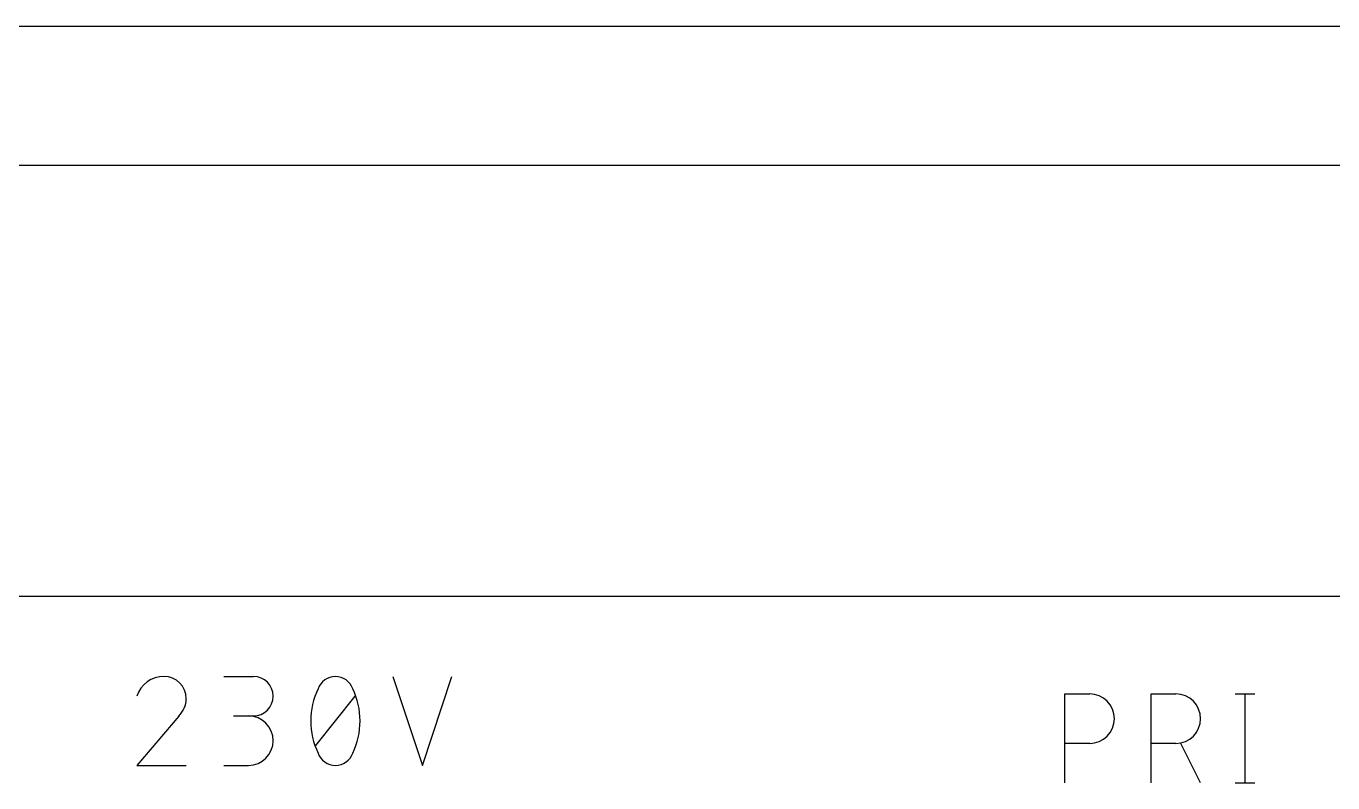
# Model space of a CAD drawing. Extents: x 0 to 124, y 0 to 91.
# Drawn here: x 26.81 to 43.98, y 48.88 to 58.83 of the extents above; entities that cross this region are included whole.
import ezdxf

# ---------------------------------------------------------------- set-up
doc = ezdxf.new("R2010")
doc.units = 0
doc.layers.add('21', color=253, linetype='CONTINUOUS')

msp = doc.modelspace()

# ---------------------------------------------------------------- linework, layer by layer
at = {"layer": '21'}
for p, q in [((13.21, 58.83), (70.21, 58.83)), ((15.5, 57), (67.5, 57)), ((61.21, 51.33), (22.21, 51.33)), ((29.4038, 50.2792), (29.7933, 50.2792)), ((31.6249, 50.2792), (32.0143, 49.1108)), ((32.0143, 49.1108), (32.4038, 50.2792)), ((30.6117, 49.3704), (31.131, 50.0196)), ((40.4626, 48.8808), (40.4626, 50.0492)), ((40.4626, 50.0492), (40.7871, 50.0492)), ((41.596, 48.8808), (41.596, 50.0492)), ((41.596, 50.0492), (41.9206, 50.0492)), ((42.6978, 50.0492), (42.9574, 50.0492)), ((42.8276, 50.0492), (42.8276, 48.8808)), ((28.8125, 49.7599), (28.2608, 49.1108)), ((29.7933, 49.7599), (29.5336, 49.7599)), ((40.7871, 49.4001), (40.4626, 49.4001)), ((41.9206, 49.4001), (41.596, 49.4001)), ((42.2451, 48.8808), (41.9855, 49.4001)), ((28.2608, 49.1108), (28.9099, 49.1108)), ((29.4038, 49.1108), (29.7284, 49.1108)), ((42.6978, 48.8808), (42.9574, 48.8808))]:
    msp.add_line(p, q, dxfattribs=at)
for centre, radius, start, end in [((28.6178, 49.9039), 0.3753, 90.0001, 162.0549), ((28.6178, 49.9871), 0.2921, 0, 90), ((29.7933, 50.0196), 0.2596, 270, 90), ((30.8713, 50.039), 0.2402, 90, 161.0751), ((30.8713, 50.039), 0.2402, 18.9248, 90.0002), ((31.5096, 49.695), 0.9628, 154.0109, 180.0001), ((30.2331, 49.695), 0.9629, 359.9999, 25.9891), ((40.7871, 49.7246), 0.3246, 270, 90), ((41.9206, 49.7246), 0.3246, 270, 90), ((28.5962, 49.9871), 0.3138, 313.604, 359.9996), ((29.7284, 49.4354), 0.3246, 270, 90), ((31.5097, 49.695), 0.9629, 180, 205.9888), ((30.233, 49.695), 0.9629, 334.0112, 360), ((30.8713, 49.351), 0.2402, 198.9254, 269.9998), ((30.8713, 49.351), 0.2402, 270, 341.0747)]:
    msp.add_arc(centre, radius, start, end, dxfattribs=at)

doc.saveas('drawing.dxf')
